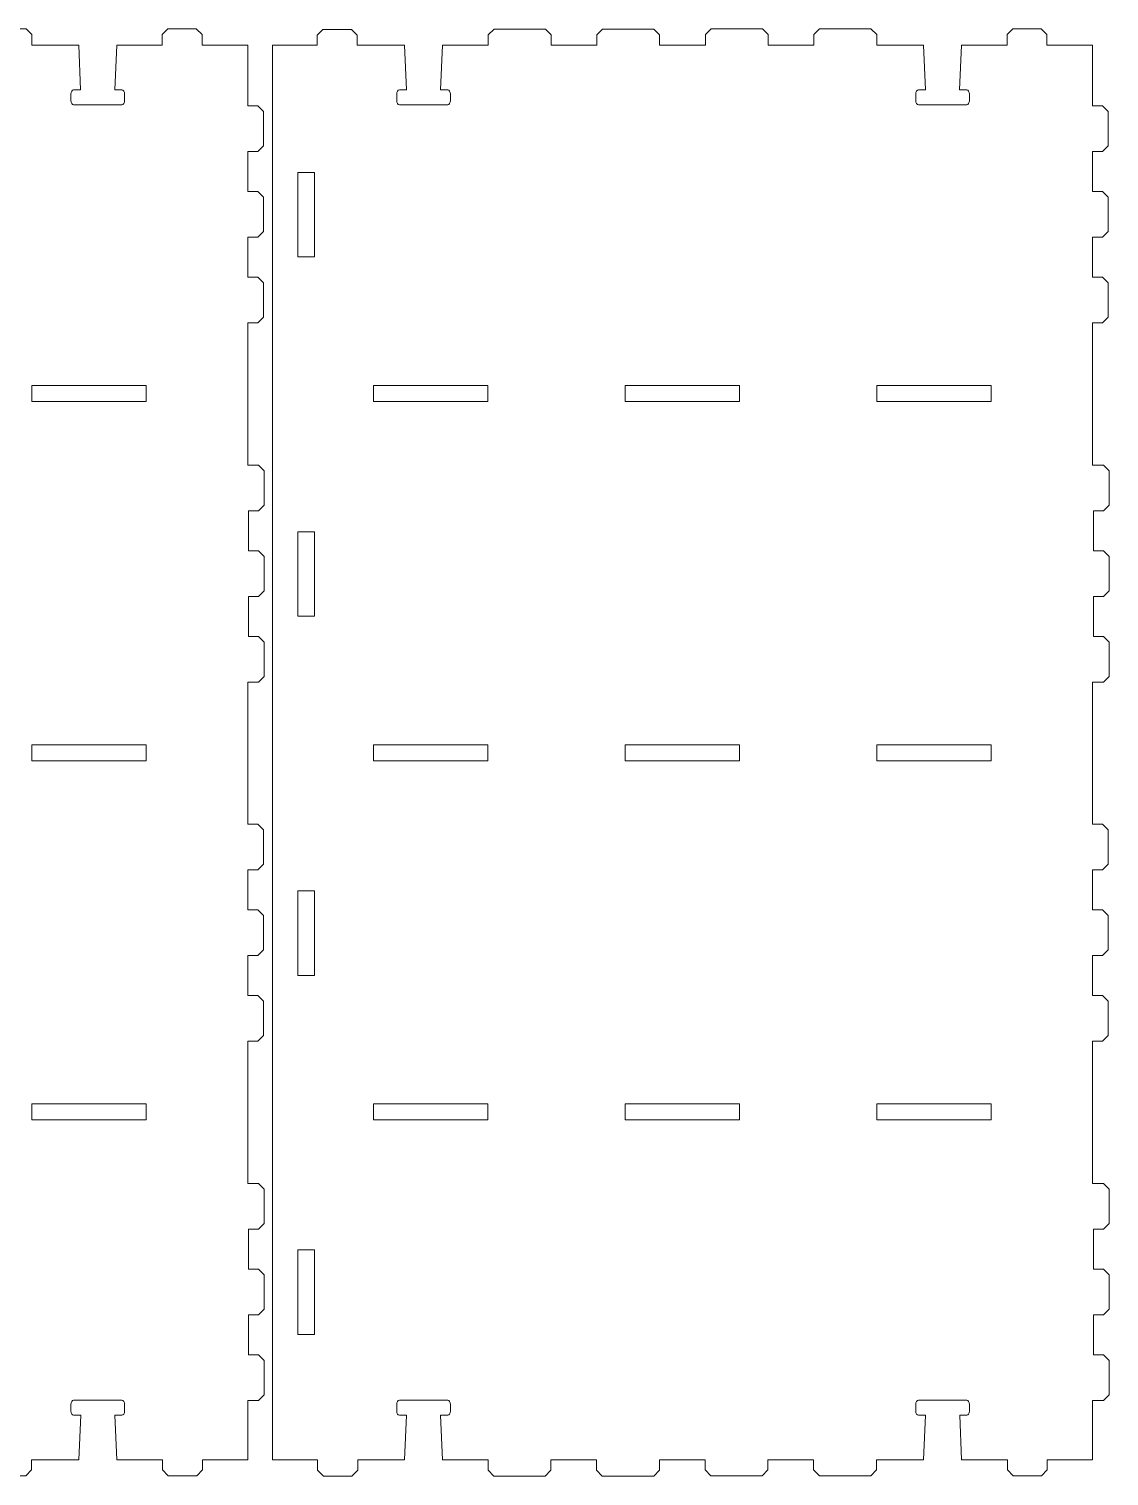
# Model space of a CAD drawing. Header units: inches. Extents: x 2 to 811, y -447 to -2.
# Drawn here: x 402.7 to 591.8, y -255.2 to -1.9 of the extents above; entities that cross this region are included whole.
import ezdxf

# ---------------------------------------------------------------- set-up
doc = ezdxf.new("R2010")
doc.units = ezdxf.units.IN
doc.header["$MEASUREMENT"] = 0
doc.layers.add('Layer 1', color=7, linetype='Continuous')

# ---------------------------------------------------------------- blocks, each defined once
blk = doc.blocks.new('block 26')
at = {"layer": 'Layer 1', "lineweight": 0}
for points in [[(301.83, -26.99), (304.73, -26.99), (304.73, -41.79), (301.83, -41.79), (301.83, -26.99)], [(335.07, -64.3), (335.07, -67.1), (315.07, -67.1), (315.07, -64.3), (335.07, -64.3)], [(379.14, -64.3), (379.14, -67.1), (359.13, -67.1), (359.13, -64.3), (379.14, -64.3)], [(423.2, -64.3), (423.2, -67.1), (403.19, -67.1), (403.19, -64.3), (423.2, -64.3)], [(301.83, -89.91), (304.73, -89.91), (304.73, -104.71), (301.83, -104.71), (301.83, -89.91)], [(335.07, -127.19), (335.07, -129.99), (315.07, -129.99), (315.07, -127.19), (335.07, -127.19)], [(379.14, -127.19), (379.14, -129.99), (359.13, -129.99), (359.13, -127.19), (379.14, -127.19)], [(423.2, -127.19), (423.2, -129.99), (403.19, -129.99), (403.19, -127.19), (423.2, -127.19)], [(301.83, -152.8), (304.73, -152.8), (304.73, -167.6), (301.83, -167.6), (301.83, -152.8)], [(335.07, -190.05), (335.07, -192.85), (315.07, -192.85), (315.07, -190.05), (335.07, -190.05)], [(379.14, -190.05), (379.14, -192.85), (359.13, -192.85), (359.13, -190.05), (379.14, -190.05)], [(423.2, -190.05), (423.2, -192.85), (403.19, -192.85), (403.19, -190.05), (423.2, -190.05)], [(301.83, -215.66), (304.73, -215.66), (304.73, -230.46), (301.83, -230.46), (301.83, -215.66)]]:
    blk.add_lwpolyline(points, dxfattribs=at)
blk.add_open_spline([(297.38, -4.73), (297.38, -4.73), (297.38, -252.4), (297.38, -252.4), (297.38, -252.4), (305.3, -252.4), (305.3, -252.4), (305.3, -252.4), (305.3, -254.24), (305.3, -254.24), (305.3, -254.24), (306.3, -255.24), (306.3, -255.24), (306.3, -255.24), (311.31, -255.24), (311.31, -255.24), (311.31, -255.24), (312.31, -254.24), (312.31, -254.24), (312.31, -254.24), (312.31, -252.4), (312.31, -252.4), (312.31, -252.4), (320.5, -252.4), (320.5, -252.4), (320.5, -252.4), (320.85, -244.61), (320.85, -244.61), (320.85, -244.61), (319.61, -244.61), (319.61, -244.61), (319.35, -244.61), (319.14, -244.27), (319.14, -243.85), (319.14, -243.85), (319.14, -242.73), (319.14, -242.73), (319.14, -242.32), (319.35, -241.98), (319.61, -241.98), (319.61, -241.98), (328.07, -241.98), (328.07, -241.98), (328.32, -241.98), (328.53, -242.32), (328.53, -242.73), (328.53, -242.73), (328.53, -243.85), (328.53, -243.85), (328.53, -244.27), (328.32, -244.61), (328.07, -244.61), (328.07, -244.61), (326.83, -244.61), (326.83, -244.61), (326.83, -244.61), (327.17, -252.4), (327.17, -252.4), (327.17, -252.4), (335.14, -252.4), (335.14, -252.4), (335.14, -252.4), (335.14, -254.24), (335.14, -254.24), (335.14, -254.24), (336.14, -255.24), (336.14, -255.24), (336.14, -255.24), (345.14, -255.24), (345.14, -255.24), (345.14, -255.24), (346.14, -254.24), (346.14, -254.24), (346.14, -254.24), (346.14, -252.4), (346.14, -252.4), (346.14, -252.4), (354.14, -252.4), (354.14, -252.4), (354.14, -252.4), (354.14, -254.24), (354.14, -254.24), (354.14, -254.24), (355.14, -255.24), (355.14, -255.24), (355.14, -255.24), (364.14, -255.24), (364.14, -255.24), (364.14, -255.24), (365.14, -254.24), (365.14, -254.24), (365.14, -254.24), (365.14, -252.4), (365.14, -252.4), (365.14, -252.4), (373.14, -252.4), (373.14, -252.4), (373.14, -252.4), (373.14, -254.18), (373.14, -254.18), (373.14, -254.18), (374.14, -255.18), (374.14, -255.18), (374.14, -255.18), (383.14, -255.18), (383.14, -255.18), (383.14, -255.18), (384.14, -254.18), (384.14, -254.18), (384.14, -254.18), (384.14, -252.4), (384.14, -252.4), (384.14, -252.4), (392.14, -252.4), (392.14, -252.4), (392.14, -252.4), (392.14, -254.18), (392.14, -254.18), (392.14, -254.18), (393.14, -255.18), (393.14, -255.18), (393.14, -255.18), (402.14, -255.18), (402.14, -255.18), (402.14, -255.18), (403.14, -254.18), (403.14, -254.18), (403.14, -254.18), (403.14, -252.4), (403.14, -252.4), (403.14, -252.4), (411.38, -252.4), (411.38, -252.4), (411.38, -252.4), (411.73, -244.61), (411.73, -244.61), (411.73, -244.61), (410.49, -244.61), (410.49, -244.61), (410.23, -244.61), (410.02, -244.27), (410.02, -243.85), (410.02, -243.85), (410.02, -242.73), (410.02, -242.73), (410.02, -242.32), (410.23, -241.98), (410.49, -241.98), (410.49, -241.98), (418.94, -241.98), (418.94, -241.98), (419.2, -241.98), (419.41, -242.32), (419.41, -242.73), (419.41, -242.73), (419.41, -243.85), (419.41, -243.85), (419.41, -244.27), (419.2, -244.61), (418.94, -244.61), (418.94, -244.61), (417.71, -244.61), (417.71, -244.61), (417.71, -244.61), (418.05, -252.4), (418.05, -252.4), (418.05, -252.4), (426.07, -252.4), (426.07, -252.4), (426.07, -252.4), (426.07, -254.18), (426.07, -254.18), (426.07, -254.18), (427.07, -255.18), (427.07, -255.18), (427.07, -255.18), (432.04, -255.18), (432.04, -255.18), (432.04, -255.18), (433.04, -254.18), (433.04, -254.18), (433.04, -254.18), (433.04, -252.4), (433.04, -252.4), (433.04, -252.4), (440.98, -252.4), (440.98, -252.4), (440.98, -252.4), (440.98, -242), (440.98, -242), (440.98, -242), (442.86, -242), (442.86, -242), (442.86, -242), (443.86, -241), (443.86, -241), (443.86, -241), (443.86, -235), (443.86, -235), (443.86, -235), (442.86, -234), (442.86, -234), (442.86, -234), (441.12, -234), (441.12, -234), (441.12, -234), (441.12, -227), (441.12, -227), (441.12, -227), (442.86, -227), (442.86, -227), (442.86, -227), (443.86, -226), (443.86, -226), (443.86, -226), (443.86, -220), (443.86, -220), (443.86, -220), (442.86, -219), (442.86, -219), (442.86, -219), (441.12, -219), (441.12, -219), (441.12, -219), (441.12, -212), (441.12, -212), (441.12, -212), (442.86, -212), (442.86, -212), (442.86, -212), (443.86, -211), (443.86, -211), (443.86, -211), (443.86, -205), (443.86, -205), (443.86, -205), (442.86, -204), (442.86, -204), (442.86, -204), (440.98, -204), (440.98, -204), (440.98, -204), (440.98, -179.08), (440.98, -179.08), (440.98, -179.08), (442.72, -179.08), (442.72, -179.08), (442.72, -179.08), (443.72, -178.08), (443.72, -178.08), (443.72, -178.08), (443.72, -172.08), (443.72, -172.08), (443.72, -172.08), (442.72, -171.08), (442.72, -171.08), (442.72, -171.08), (440.98, -171.08), (440.98, -171.08), (440.98, -171.08), (440.98, -164.08), (440.98, -164.08), (440.98, -164.08), (442.72, -164.08), (442.72, -164.08), (442.72, -164.08), (443.72, -163.08), (443.72, -163.08), (443.72, -163.08), (443.72, -157.08), (443.72, -157.08), (443.72, -157.08), (442.72, -156.08), (442.72, -156.08), (442.72, -156.08), (440.98, -156.08), (440.98, -156.08), (440.98, -156.08), (440.98, -149.08), (440.98, -149.08), (440.98, -149.08), (442.72, -149.08), (442.72, -149.08), (442.72, -149.08), (443.72, -148.08), (443.72, -148.08), (443.72, -148.08), (443.72, -142.08), (443.72, -142.08), (443.72, -142.08), (442.72, -141.08), (442.72, -141.08), (442.72, -141.08), (440.98, -141.08), (440.98, -141.08), (440.98, -141.08), (440.98, -116.25), (440.98, -116.25), (440.98, -116.25), (442.86, -116.25), (442.86, -116.25), (442.86, -116.25), (443.86, -115.25), (443.86, -115.25), (443.86, -115.25), (443.86, -109.25), (443.86, -109.25), (443.86, -109.25), (442.86, -108.25), (442.86, -108.25), (442.86, -108.25), (441.12, -108.25), (441.12, -108.25), (441.12, -108.25), (441.12, -101.25), (441.12, -101.25), (441.12, -101.25), (442.86, -101.25), (442.86, -101.25), (442.86, -101.25), (443.86, -100.25), (443.86, -100.25), (443.86, -100.25), (443.86, -94.25), (443.86, -94.25), (443.86, -94.25), (442.86, -93.25), (442.86, -93.25), (442.86, -93.25), (441.12, -93.25), (441.12, -93.25), (441.12, -93.25), (441.12, -86.25), (441.12, -86.25), (441.12, -86.25), (442.86, -86.25), (442.86, -86.25), (442.86, -86.25), (443.86, -85.25), (443.86, -85.25), (443.86, -85.25), (443.86, -79.25), (443.86, -79.25), (443.86, -79.25), (442.86, -78.25), (442.86, -78.25), (442.86, -78.25), (440.98, -78.25), (440.98, -78.25), (440.98, -78.25), (440.98, -53.33), (440.98, -53.33), (440.98, -53.33), (442.72, -53.33), (442.72, -53.33), (442.72, -53.33), (443.72, -52.33), (443.72, -52.33), (443.72, -52.33), (443.72, -46.33), (443.72, -46.33), (443.72, -46.33), (442.72, -45.33), (442.72, -45.33), (442.72, -45.33), (440.98, -45.33), (440.98, -45.33), (440.98, -45.33), (440.98, -38.33), (440.98, -38.33), (440.98, -38.33), (442.72, -38.33), (442.72, -38.33), (442.72, -38.33), (443.72, -37.33), (443.72, -37.33), (443.72, -37.33), (443.72, -31.33), (443.72, -31.33), (443.72, -31.33), (442.72, -30.33), (442.72, -30.33), (442.72, -30.33), (440.98, -30.33), (440.98, -30.33), (440.98, -30.33), (440.98, -23.33), (440.98, -23.33), (440.98, -23.33), (442.72, -23.33), (442.72, -23.33), (442.72, -23.33), (443.72, -22.33), (443.72, -22.33), (443.72, -22.33), (443.72, -16.33), (443.72, -16.33), (443.72, -16.33), (442.72, -15.33), (442.72, -15.33), (442.72, -15.33), (440.98, -15.33), (440.98, -15.33), (440.98, -15.33), (440.98, -4.73), (440.98, -4.73), (440.98, -4.73), (432.97, -4.73), (432.97, -4.73), (432.97, -4.73), (432.97, -2.86), (432.97, -2.86), (432.97, -2.86), (431.97, -1.86), (431.97, -1.86), (431.97, -1.86), (427, -1.86), (427, -1.86), (427, -1.86), (426, -2.86), (426, -2.86), (426, -2.86), (426, -4.73), (426, -4.73), (426, -4.73), (418.05, -4.73), (418.05, -4.73), (418.05, -4.73), (417.7, -12.52), (417.7, -12.52), (417.7, -12.52), (418.94, -12.52), (418.94, -12.52), (419.2, -12.52), (419.41, -12.86), (419.41, -13.28), (419.41, -13.28), (419.41, -14.39), (419.41, -14.39), (419.41, -14.81), (419.2, -15.15), (418.94, -15.15), (418.94, -15.15), (410.49, -15.15), (410.49, -15.15), (410.23, -15.15), (410.02, -14.81), (410.02, -14.39), (410.02, -14.39), (410.02, -13.28), (410.02, -13.28), (410.02, -12.86), (410.23, -12.52), (410.49, -12.52), (410.49, -12.52), (411.72, -12.52), (411.72, -12.52), (411.72, -12.52), (411.38, -4.73), (411.38, -4.73), (411.38, -4.73), (403.18, -4.73), (403.18, -4.73), (403.18, -4.73), (403.18, -2.86), (403.18, -2.86), (403.18, -2.86), (402.18, -1.86), (402.18, -1.86), (402.18, -1.86), (393.18, -1.86), (393.18, -1.86), (393.18, -1.86), (392.18, -2.86), (392.18, -2.86), (392.18, -2.86), (392.18, -4.73), (392.18, -4.73), (392.18, -4.73), (384.18, -4.73), (384.18, -4.73), (384.18, -4.73), (384.18, -2.86), (384.18, -2.86), (384.18, -2.86), (383.18, -1.86), (383.18, -1.86), (383.18, -1.86), (374.18, -1.86), (374.18, -1.86), (374.18, -1.86), (373.18, -2.86), (373.18, -2.86), (373.18, -2.86), (373.18, -4.73), (373.18, -4.73), (373.18, -4.73), (365.18, -4.73), (365.18, -4.73), (365.18, -4.73), (365.18, -2.92), (365.18, -2.92), (365.18, -2.92), (364.18, -1.92), (364.18, -1.92), (364.18, -1.92), (355.18, -1.92), (355.18, -1.92), (355.18, -1.92), (354.18, -2.92), (354.18, -2.92), (354.18, -2.92), (354.18, -4.73), (354.18, -4.73), (354.18, -4.73), (346.18, -4.73), (346.18, -4.73), (346.18, -4.73), (346.18, -2.92), (346.18, -2.92), (346.18, -2.92), (345.18, -1.92), (345.18, -1.92), (345.18, -1.92), (336.18, -1.92), (336.18, -1.92), (336.18, -1.92), (335.18, -2.92), (335.18, -2.92), (335.18, -2.92), (335.18, -4.73), (335.18, -4.73), (335.18, -4.73), (327.17, -4.73), (327.17, -4.73), (327.17, -4.73), (326.82, -12.52), (326.82, -12.52), (326.82, -12.52), (328.07, -12.52), (328.07, -12.52), (328.32, -12.52), (328.53, -12.86), (328.53, -13.28), (328.53, -13.28), (328.53, -14.39), (328.53, -14.39), (328.53, -14.81), (328.32, -15.15), (328.07, -15.15), (328.07, -15.15), (319.61, -15.15), (319.61, -15.15), (319.35, -15.15), (319.14, -14.81), (319.14, -14.39), (319.14, -14.39), (319.14, -13.28), (319.14, -13.28), (319.14, -12.86), (319.35, -12.52), (319.61, -12.52), (319.61, -12.52), (320.84, -12.52), (320.84, -12.52), (320.84, -12.52), (320.5, -4.73), (320.5, -4.73), (320.5, -4.73), (312.24, -4.73), (312.24, -4.73), (312.24, -4.73), (312.24, -2.93), (312.24, -2.93), (312.24, -2.93), (311.24, -1.93), (311.24, -1.93), (311.24, -1.93), (306.23, -1.93), (306.23, -1.93), (306.23, -1.93), (305.23, -2.93), (305.23, -2.93), (305.23, -2.93), (305.23, -4.73), (305.23, -4.73), (305.23, -4.73), (297.38, -4.73), (297.38, -4.73)], degree=3, knots=[0, 0, 0, 0, 1, 1, 1, 2, 2, 2, 3, 3, 3, 4, 4, 4, 5, 5, 5, 6, 6, 6, 7, 7, 7, 8, 8, 8, 9, 9, 9, 10, 10, 10, 11, 11, 11, 12, 12, 12, 13, 13, 13, 14, 14, 14, 15, 15, 15, 16, 16, 16, 17, 17, 17, 18, 18, 18, 19, 19, 19, 20, 20, 20, 21, 21, 21, 22, 22, 22, 23, 23, 23, 24, 24, 24, 25, 25, 25, 26, 26, 26, 27, 27, 27, 28, 28, 28, 29, 29, 29, 30, 30, 30, 31, 31, 31, 32, 32, 32, 33, 33, 33, 34, 34, 34, 35, 35, 35, 36, 36, 36, 37, 37, 37, 38, 38, 38, 39, 39, 39, 40, 40, 40, 41, 41, 41, 42, 42, 42, 43, 43, 43, 44, 44, 44, 45, 45, 45, 46, 46, 46, 47, 47, 47, 48, 48, 48, 49, 49, 49, 50, 50, 50, 51, 51, 51, 52, 52, 52, 53, 53, 53, 54, 54, 54, 55, 55, 55, 56, 56, 56, 57, 57, 57, 58, 58, 58, 59, 59, 59, 60, 60, 60, 61, 61, 61, 62, 62, 62, 63, 63, 63, 64, 64, 64, 65, 65, 65, 66, 66, 66, 67, 67, 67, 68, 68, 68, 69, 69, 69, 70, 70, 70, 71, 71, 71, 72, 72, 72, 73, 73, 73, 74, 74, 74, 75, 75, 75, 76, 76, 76, 77, 77, 77, 78, 78, 78, 79, 79, 79, 80, 80, 80, 81, 81, 81, 82, 82, 82, 83, 83, 83, 84, 84, 84, 85, 85, 85, 86, 86, 86, 87, 87, 87, 88, 88, 88, 89, 89, 89, 90, 90, 90, 91, 91, 91, 92, 92, 92, 93, 93, 93, 94, 94, 94, 95, 95, 95, 96, 96, 96, 97, 97, 97, 98, 98, 98, 99, 99, 99, 100, 100, 100, 101, 101, 101, 102, 102, 102, 103, 103, 103, 104, 104, 104, 105, 105, 105, 106, 106, 106, 107, 107, 107, 108, 108, 108, 109, 109, 109, 110, 110, 110, 111, 111, 111, 112, 112, 112, 113, 113, 113, 114, 114, 114, 115, 115, 115, 116, 116, 116, 117, 117, 117, 118, 118, 118, 119, 119, 119, 120, 120, 120, 121, 121, 121, 122, 122, 122, 123, 123, 123, 124, 124, 124, 125, 125, 125, 126, 126, 126, 127, 127, 127, 128, 128, 128, 129, 129, 129, 130, 130, 130, 131, 131, 131, 132, 132, 132, 133, 133, 133, 134, 134, 134, 135, 135, 135, 136, 136, 136, 137, 137, 137, 138, 138, 138, 139, 139, 139, 140, 140, 140, 141, 141, 141, 142, 142, 142, 143, 143, 143, 144, 144, 144, 145, 145, 145, 146, 146, 146, 147, 147, 147, 148, 148, 148, 149, 149, 149, 150, 150, 150, 151, 151, 151, 152, 152, 152, 153, 153, 153, 154, 154, 154, 155, 155, 155, 156, 156, 156, 157, 157, 157, 158, 158, 158, 159, 159, 159, 160, 160, 160, 161, 161, 161, 162, 162, 162, 163, 163, 163, 164, 164, 164, 165, 165, 165, 166, 166, 166, 167, 167, 167, 168, 168, 168, 169, 169, 169, 170, 170, 170, 171, 171, 171, 172, 172, 172, 173, 173, 173, 174, 174, 174, 175, 175, 175, 176, 176, 176, 177, 177, 177, 178, 178, 178, 179, 179, 179, 180, 180, 180, 181, 181, 181, 182, 182, 182, 183, 183, 183, 184, 184, 184, 185, 185, 185, 186, 186, 186, 187, 187, 187, 188, 188, 188, 189, 189, 189, 190, 190, 190, 191, 191, 191, 192, 192, 192, 193, 193, 193, 194, 194, 194, 195, 195, 195, 196, 196, 196, 196], dxfattribs=at)
blk = doc.blocks.new('block 27')
at = {"layer": 'Layer 1', "lineweight": 0}
for points in [[(449.74, -26.99), (452.64, -26.99), (452.64, -41.79), (449.74, -41.79), (449.74, -26.99)], [(482.99, -64.3), (482.99, -67.1), (462.98, -67.1), (462.98, -64.3), (482.99, -64.3)], [(527.05, -64.3), (527.05, -67.1), (507.04, -67.1), (507.04, -64.3), (527.05, -64.3)], [(571.11, -64.3), (571.11, -67.1), (551.1, -67.1), (551.1, -64.3), (571.11, -64.3)], [(449.74, -89.91), (452.64, -89.91), (452.64, -104.71), (449.74, -104.71), (449.74, -89.91)], [(482.99, -127.19), (482.99, -129.99), (462.98, -129.99), (462.98, -127.19), (482.99, -127.19)], [(527.05, -127.19), (527.05, -129.99), (507.04, -129.99), (507.04, -127.19), (527.05, -127.19)], [(571.11, -127.19), (571.11, -129.99), (551.1, -129.99), (551.1, -127.19), (571.11, -127.19)], [(449.74, -152.8), (452.64, -152.8), (452.64, -167.6), (449.74, -167.6), (449.74, -152.8)], [(482.99, -190.05), (482.99, -192.85), (462.98, -192.85), (462.98, -190.05), (482.99, -190.05)], [(527.05, -190.05), (527.05, -192.85), (507.04, -192.85), (507.04, -190.05), (527.05, -190.05)], [(571.11, -190.05), (571.11, -192.85), (551.1, -192.85), (551.1, -190.05), (571.11, -190.05)], [(449.74, -215.66), (452.64, -215.66), (452.64, -230.46), (449.74, -230.46), (449.74, -215.66)]]:
    blk.add_lwpolyline(points, dxfattribs=at)
blk.add_open_spline([(445.29, -4.73), (445.29, -4.73), (445.29, -252.4), (445.29, -252.4), (445.29, -252.4), (453.21, -252.4), (453.21, -252.4), (453.21, -252.4), (453.21, -254.24), (453.21, -254.24), (453.21, -254.24), (454.21, -255.24), (454.21, -255.24), (454.21, -255.24), (459.22, -255.24), (459.22, -255.24), (459.22, -255.24), (460.22, -254.24), (460.22, -254.24), (460.22, -254.24), (460.22, -252.4), (460.22, -252.4), (460.22, -252.4), (468.41, -252.4), (468.41, -252.4), (468.41, -252.4), (468.77, -244.61), (468.77, -244.61), (468.77, -244.61), (467.52, -244.61), (467.52, -244.61), (467.26, -244.61), (467.05, -244.27), (467.05, -243.85), (467.05, -243.85), (467.05, -242.73), (467.05, -242.73), (467.05, -242.32), (467.26, -241.98), (467.52, -241.98), (467.52, -241.98), (475.98, -241.98), (475.98, -241.98), (476.24, -241.98), (476.45, -242.32), (476.45, -242.73), (476.45, -242.73), (476.45, -243.85), (476.45, -243.85), (476.45, -244.27), (476.24, -244.61), (475.98, -244.61), (475.98, -244.61), (474.74, -244.61), (474.74, -244.61), (474.74, -244.61), (475.09, -252.4), (475.09, -252.4), (475.09, -252.4), (483.05, -252.4), (483.05, -252.4), (483.05, -252.4), (483.05, -254.24), (483.05, -254.24), (483.05, -254.24), (484.05, -255.24), (484.05, -255.24), (484.05, -255.24), (493.05, -255.24), (493.05, -255.24), (493.05, -255.24), (494.05, -254.24), (494.05, -254.24), (494.05, -254.24), (494.05, -252.4), (494.05, -252.4), (494.05, -252.4), (502.05, -252.4), (502.05, -252.4), (502.05, -252.4), (502.05, -254.24), (502.05, -254.24), (502.05, -254.24), (503.05, -255.24), (503.05, -255.24), (503.05, -255.24), (512.05, -255.24), (512.05, -255.24), (512.05, -255.24), (513.05, -254.24), (513.05, -254.24), (513.05, -254.24), (513.05, -252.4), (513.05, -252.4), (513.05, -252.4), (521.05, -252.4), (521.05, -252.4), (521.05, -252.4), (521.05, -254.18), (521.05, -254.18), (521.05, -254.18), (522.05, -255.18), (522.05, -255.18), (522.05, -255.18), (531.05, -255.18), (531.05, -255.18), (531.05, -255.18), (532.05, -254.18), (532.05, -254.18), (532.05, -254.18), (532.05, -252.4), (532.05, -252.4), (532.05, -252.4), (540.05, -252.4), (540.05, -252.4), (540.05, -252.4), (540.05, -254.18), (540.05, -254.18), (540.05, -254.18), (541.05, -255.18), (541.05, -255.18), (541.05, -255.18), (550.05, -255.18), (550.05, -255.18), (550.05, -255.18), (551.05, -254.18), (551.05, -254.18), (551.05, -254.18), (551.05, -252.4), (551.05, -252.4), (551.05, -252.4), (559.29, -252.4), (559.29, -252.4), (559.29, -252.4), (559.64, -244.61), (559.64, -244.61), (559.64, -244.61), (558.4, -244.61), (558.4, -244.61), (558.14, -244.61), (557.93, -244.27), (557.93, -243.85), (557.93, -243.85), (557.93, -242.73), (557.93, -242.73), (557.93, -242.32), (558.14, -241.98), (558.4, -241.98), (558.4, -241.98), (566.85, -241.98), (566.85, -241.98), (567.11, -241.98), (567.32, -242.32), (567.32, -242.73), (567.32, -242.73), (567.32, -243.85), (567.32, -243.85), (567.32, -244.27), (567.11, -244.61), (566.85, -244.61), (566.85, -244.61), (565.62, -244.61), (565.62, -244.61), (565.62, -244.61), (565.96, -252.4), (565.96, -252.4), (565.96, -252.4), (573.98, -252.4), (573.98, -252.4), (573.98, -252.4), (573.98, -254.18), (573.98, -254.18), (573.98, -254.18), (574.98, -255.18), (574.98, -255.18), (574.98, -255.18), (579.95, -255.18), (579.95, -255.18), (579.95, -255.18), (580.95, -254.18), (580.95, -254.18), (580.95, -254.18), (580.95, -252.4), (580.95, -252.4), (580.95, -252.4), (588.89, -252.4), (588.89, -252.4), (588.89, -252.4), (588.89, -242), (588.89, -242), (588.89, -242), (590.77, -242), (590.77, -242), (590.77, -242), (591.77, -241), (591.77, -241), (591.77, -241), (591.77, -235), (591.77, -235), (591.77, -235), (590.77, -234), (590.77, -234), (590.77, -234), (589.03, -234), (589.03, -234), (589.03, -234), (589.03, -227), (589.03, -227), (589.03, -227), (590.77, -227), (590.77, -227), (590.77, -227), (591.77, -226), (591.77, -226), (591.77, -226), (591.77, -220), (591.77, -220), (591.77, -220), (590.77, -219), (590.77, -219), (590.77, -219), (589.03, -219), (589.03, -219), (589.03, -219), (589.03, -212), (589.03, -212), (589.03, -212), (590.77, -212), (590.77, -212), (590.77, -212), (591.77, -211), (591.77, -211), (591.77, -211), (591.77, -205), (591.77, -205), (591.77, -205), (590.77, -204), (590.77, -204), (590.77, -204), (588.89, -204), (588.89, -204), (588.89, -204), (588.89, -179.08), (588.89, -179.08), (588.89, -179.08), (590.63, -179.08), (590.63, -179.08), (590.63, -179.08), (591.63, -178.08), (591.63, -178.08), (591.63, -178.08), (591.63, -172.08), (591.63, -172.08), (591.63, -172.08), (590.63, -171.08), (590.63, -171.08), (590.63, -171.08), (588.89, -171.08), (588.89, -171.08), (588.89, -171.08), (588.89, -164.08), (588.89, -164.08), (588.89, -164.08), (590.63, -164.08), (590.63, -164.08), (590.63, -164.08), (591.63, -163.08), (591.63, -163.08), (591.63, -163.08), (591.63, -157.08), (591.63, -157.08), (591.63, -157.08), (590.63, -156.08), (590.63, -156.08), (590.63, -156.08), (588.89, -156.08), (588.89, -156.08), (588.89, -156.08), (588.89, -149.08), (588.89, -149.08), (588.89, -149.08), (590.63, -149.08), (590.63, -149.08), (590.63, -149.08), (591.63, -148.08), (591.63, -148.08), (591.63, -148.08), (591.63, -142.08), (591.63, -142.08), (591.63, -142.08), (590.63, -141.08), (590.63, -141.08), (590.63, -141.08), (588.89, -141.08), (588.89, -141.08), (588.89, -141.08), (588.89, -116.25), (588.89, -116.25), (588.89, -116.25), (590.77, -116.25), (590.77, -116.25), (590.77, -116.25), (591.77, -115.25), (591.77, -115.25), (591.77, -115.25), (591.77, -109.25), (591.77, -109.25), (591.77, -109.25), (590.77, -108.25), (590.77, -108.25), (590.77, -108.25), (589.03, -108.25), (589.03, -108.25), (589.03, -108.25), (589.03, -101.25), (589.03, -101.25), (589.03, -101.25), (590.77, -101.25), (590.77, -101.25), (590.77, -101.25), (591.77, -100.25), (591.77, -100.25), (591.77, -100.25), (591.77, -94.25), (591.77, -94.25), (591.77, -94.25), (590.77, -93.25), (590.77, -93.25), (590.77, -93.25), (589.03, -93.25), (589.03, -93.25), (589.03, -93.25), (589.03, -86.25), (589.03, -86.25), (589.03, -86.25), (590.77, -86.25), (590.77, -86.25), (590.77, -86.25), (591.77, -85.25), (591.77, -85.25), (591.77, -85.25), (591.77, -79.25), (591.77, -79.25), (591.77, -79.25), (590.77, -78.25), (590.77, -78.25), (590.77, -78.25), (588.89, -78.25), (588.89, -78.25), (588.89, -78.25), (588.89, -53.33), (588.89, -53.33), (588.89, -53.33), (590.63, -53.33), (590.63, -53.33), (590.63, -53.33), (591.63, -52.33), (591.63, -52.33), (591.63, -52.33), (591.63, -46.33), (591.63, -46.33), (591.63, -46.33), (590.63, -45.33), (590.63, -45.33), (590.63, -45.33), (588.89, -45.33), (588.89, -45.33), (588.89, -45.33), (588.89, -38.33), (588.89, -38.33), (588.89, -38.33), (590.63, -38.33), (590.63, -38.33), (590.63, -38.33), (591.63, -37.33), (591.63, -37.33), (591.63, -37.33), (591.63, -31.33), (591.63, -31.33), (591.63, -31.33), (590.63, -30.33), (590.63, -30.33), (590.63, -30.33), (588.89, -30.33), (588.89, -30.33), (588.89, -30.33), (588.89, -23.33), (588.89, -23.33), (588.89, -23.33), (590.63, -23.33), (590.63, -23.33), (590.63, -23.33), (591.63, -22.33), (591.63, -22.33), (591.63, -22.33), (591.63, -16.33), (591.63, -16.33), (591.63, -16.33), (590.63, -15.33), (590.63, -15.33), (590.63, -15.33), (588.89, -15.33), (588.89, -15.33), (588.89, -15.33), (588.89, -4.73), (588.89, -4.73), (588.89, -4.73), (580.88, -4.73), (580.88, -4.73), (580.88, -4.73), (580.88, -2.86), (580.88, -2.86), (580.88, -2.86), (579.88, -1.86), (579.88, -1.86), (579.88, -1.86), (574.91, -1.86), (574.91, -1.86), (574.91, -1.86), (573.91, -2.86), (573.91, -2.86), (573.91, -2.86), (573.91, -4.73), (573.91, -4.73), (573.91, -4.73), (565.96, -4.73), (565.96, -4.73), (565.96, -4.73), (565.61, -12.52), (565.61, -12.52), (565.61, -12.52), (566.85, -12.52), (566.85, -12.52), (567.11, -12.52), (567.32, -12.86), (567.32, -13.28), (567.32, -13.28), (567.32, -14.39), (567.32, -14.39), (567.32, -14.81), (567.11, -15.15), (566.85, -15.15), (566.85, -15.15), (558.4, -15.15), (558.4, -15.15), (558.14, -15.15), (557.93, -14.81), (557.93, -14.39), (557.93, -14.39), (557.93, -13.28), (557.93, -13.28), (557.93, -12.86), (558.14, -12.52), (558.4, -12.52), (558.4, -12.52), (559.63, -12.52), (559.63, -12.52), (559.63, -12.52), (559.29, -4.73), (559.29, -4.73), (559.29, -4.73), (551.09, -4.73), (551.09, -4.73), (551.09, -4.73), (551.09, -2.86), (551.09, -2.86), (551.09, -2.86), (550.09, -1.86), (550.09, -1.86), (550.09, -1.86), (541.09, -1.86), (541.09, -1.86), (541.09, -1.86), (540.09, -2.86), (540.09, -2.86), (540.09, -2.86), (540.09, -4.73), (540.09, -4.73), (540.09, -4.73), (532.09, -4.73), (532.09, -4.73), (532.09, -4.73), (532.09, -2.86), (532.09, -2.86), (532.09, -2.86), (531.09, -1.86), (531.09, -1.86), (531.09, -1.86), (522.09, -1.86), (522.09, -1.86), (522.09, -1.86), (521.09, -2.86), (521.09, -2.86), (521.09, -2.86), (521.09, -4.73), (521.09, -4.73), (521.09, -4.73), (513.09, -4.73), (513.09, -4.73), (513.09, -4.73), (513.09, -2.92), (513.09, -2.92), (513.09, -2.92), (512.09, -1.92), (512.09, -1.92), (512.09, -1.92), (503.09, -1.92), (503.09, -1.92), (503.09, -1.92), (502.09, -2.92), (502.09, -2.92), (502.09, -2.92), (502.09, -4.73), (502.09, -4.73), (502.09, -4.73), (494.09, -4.73), (494.09, -4.73), (494.09, -4.73), (494.09, -2.92), (494.09, -2.92), (494.09, -2.92), (493.09, -1.92), (493.09, -1.92), (493.09, -1.92), (484.09, -1.92), (484.09, -1.92), (484.09, -1.92), (483.09, -2.92), (483.09, -2.92), (483.09, -2.92), (483.09, -4.73), (483.09, -4.73), (483.09, -4.73), (475.08, -4.73), (475.08, -4.73), (475.08, -4.73), (474.73, -12.52), (474.73, -12.52), (474.73, -12.52), (475.98, -12.52), (475.98, -12.52), (476.24, -12.52), (476.45, -12.86), (476.45, -13.28), (476.45, -13.28), (476.45, -14.39), (476.45, -14.39), (476.45, -14.81), (476.24, -15.15), (475.98, -15.15), (475.98, -15.15), (467.52, -15.15), (467.52, -15.15), (467.26, -15.15), (467.05, -14.81), (467.05, -14.39), (467.05, -14.39), (467.05, -13.28), (467.05, -13.28), (467.05, -12.86), (467.26, -12.52), (467.52, -12.52), (467.52, -12.52), (468.75, -12.52), (468.75, -12.52), (468.75, -12.52), (468.41, -4.73), (468.41, -4.73), (468.41, -4.73), (460.16, -4.73), (460.16, -4.73), (460.16, -4.73), (460.16, -2.93), (460.16, -2.93), (460.16, -2.93), (459.16, -1.93), (459.16, -1.93), (459.16, -1.93), (454.14, -1.93), (454.14, -1.93), (454.14, -1.93), (453.14, -2.93), (453.14, -2.93), (453.14, -2.93), (453.14, -4.73), (453.14, -4.73), (453.14, -4.73), (445.29, -4.73), (445.29, -4.73)], degree=3, knots=[0, 0, 0, 0, 1, 1, 1, 2, 2, 2, 3, 3, 3, 4, 4, 4, 5, 5, 5, 6, 6, 6, 7, 7, 7, 8, 8, 8, 9, 9, 9, 10, 10, 10, 11, 11, 11, 12, 12, 12, 13, 13, 13, 14, 14, 14, 15, 15, 15, 16, 16, 16, 17, 17, 17, 18, 18, 18, 19, 19, 19, 20, 20, 20, 21, 21, 21, 22, 22, 22, 23, 23, 23, 24, 24, 24, 25, 25, 25, 26, 26, 26, 27, 27, 27, 28, 28, 28, 29, 29, 29, 30, 30, 30, 31, 31, 31, 32, 32, 32, 33, 33, 33, 34, 34, 34, 35, 35, 35, 36, 36, 36, 37, 37, 37, 38, 38, 38, 39, 39, 39, 40, 40, 40, 41, 41, 41, 42, 42, 42, 43, 43, 43, 44, 44, 44, 45, 45, 45, 46, 46, 46, 47, 47, 47, 48, 48, 48, 49, 49, 49, 50, 50, 50, 51, 51, 51, 52, 52, 52, 53, 53, 53, 54, 54, 54, 55, 55, 55, 56, 56, 56, 57, 57, 57, 58, 58, 58, 59, 59, 59, 60, 60, 60, 61, 61, 61, 62, 62, 62, 63, 63, 63, 64, 64, 64, 65, 65, 65, 66, 66, 66, 67, 67, 67, 68, 68, 68, 69, 69, 69, 70, 70, 70, 71, 71, 71, 72, 72, 72, 73, 73, 73, 74, 74, 74, 75, 75, 75, 76, 76, 76, 77, 77, 77, 78, 78, 78, 79, 79, 79, 80, 80, 80, 81, 81, 81, 82, 82, 82, 83, 83, 83, 84, 84, 84, 85, 85, 85, 86, 86, 86, 87, 87, 87, 88, 88, 88, 89, 89, 89, 90, 90, 90, 91, 91, 91, 92, 92, 92, 93, 93, 93, 94, 94, 94, 95, 95, 95, 96, 96, 96, 97, 97, 97, 98, 98, 98, 99, 99, 99, 100, 100, 100, 101, 101, 101, 102, 102, 102, 103, 103, 103, 104, 104, 104, 105, 105, 105, 106, 106, 106, 107, 107, 107, 108, 108, 108, 109, 109, 109, 110, 110, 110, 111, 111, 111, 112, 112, 112, 113, 113, 113, 114, 114, 114, 115, 115, 115, 116, 116, 116, 117, 117, 117, 118, 118, 118, 119, 119, 119, 120, 120, 120, 121, 121, 121, 122, 122, 122, 123, 123, 123, 124, 124, 124, 125, 125, 125, 126, 126, 126, 127, 127, 127, 128, 128, 128, 129, 129, 129, 130, 130, 130, 131, 131, 131, 132, 132, 132, 133, 133, 133, 134, 134, 134, 135, 135, 135, 136, 136, 136, 137, 137, 137, 138, 138, 138, 139, 139, 139, 140, 140, 140, 141, 141, 141, 142, 142, 142, 143, 143, 143, 144, 144, 144, 145, 145, 145, 146, 146, 146, 147, 147, 147, 148, 148, 148, 149, 149, 149, 150, 150, 150, 151, 151, 151, 152, 152, 152, 153, 153, 153, 154, 154, 154, 155, 155, 155, 156, 156, 156, 157, 157, 157, 158, 158, 158, 159, 159, 159, 160, 160, 160, 161, 161, 161, 162, 162, 162, 163, 163, 163, 164, 164, 164, 165, 165, 165, 166, 166, 166, 167, 167, 167, 168, 168, 168, 169, 169, 169, 170, 170, 170, 171, 171, 171, 172, 172, 172, 173, 173, 173, 174, 174, 174, 175, 175, 175, 176, 176, 176, 177, 177, 177, 178, 178, 178, 179, 179, 179, 180, 180, 180, 181, 181, 181, 182, 182, 182, 183, 183, 183, 184, 184, 184, 185, 185, 185, 186, 186, 186, 187, 187, 187, 188, 188, 188, 189, 189, 189, 190, 190, 190, 191, 191, 191, 192, 192, 192, 193, 193, 193, 194, 194, 194, 195, 195, 195, 196, 196, 196, 196], dxfattribs=at)

msp = doc.modelspace()

# ---------------------------------------------------------------- block references
at = {"layer": 'Layer 1'}
for name in ['block 26', 'block 27']:
    msp.add_blockref(name, (0, 0), dxfattribs=at)

doc.saveas('drawing.dxf')
